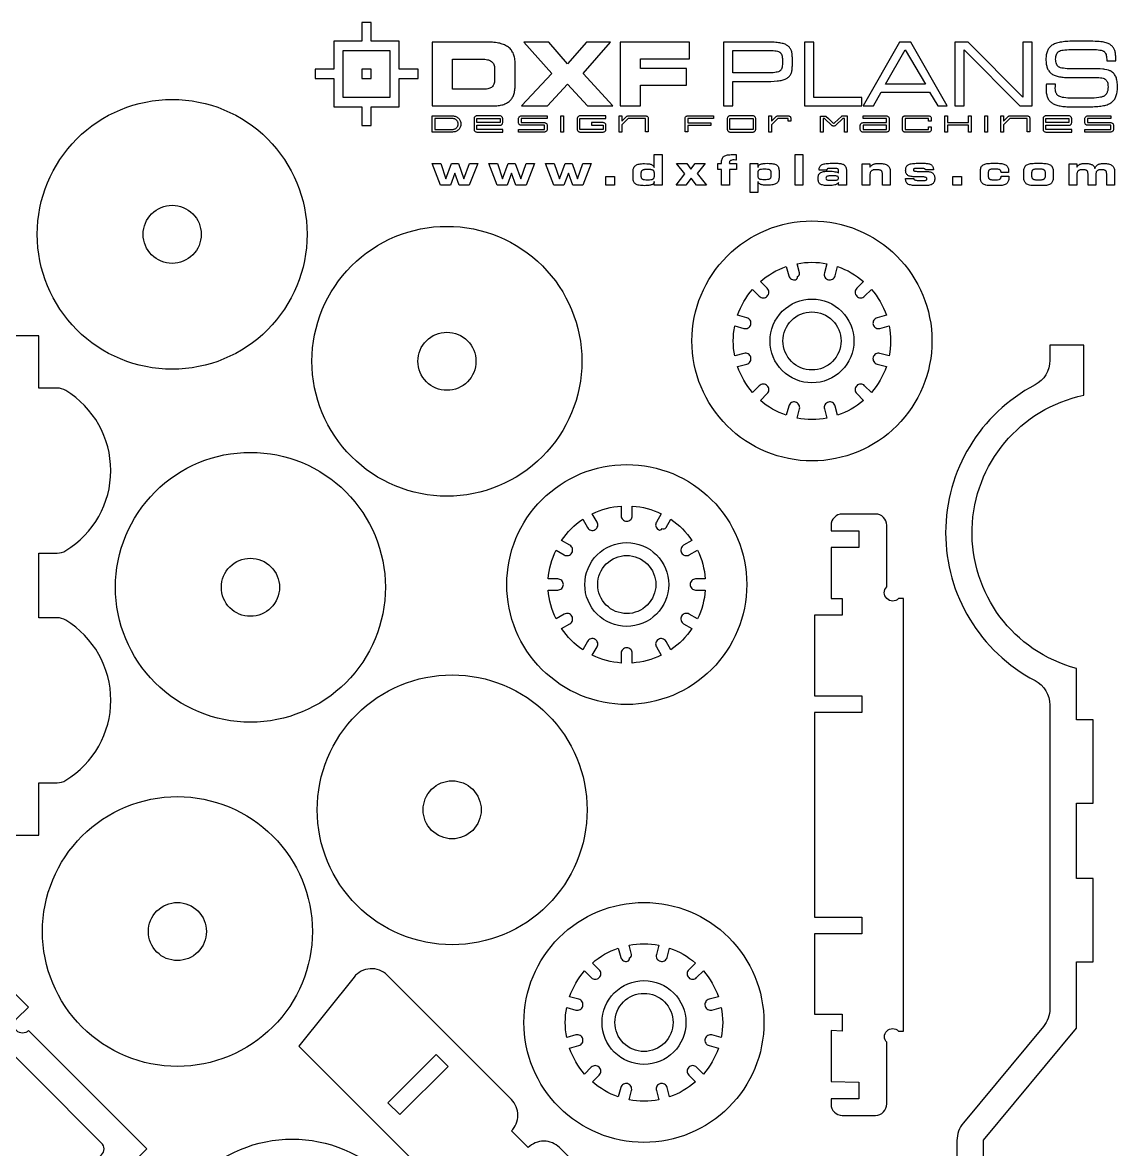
# Model space of a CAD drawing. Extents: x 14 to 686, y 11 to 690.
# Drawn here: x 369.3 to 684.1, y 366.2 to 690.3 of the extents above; entities that cross this region are included whole.
import ezdxf

# ---------------------------------------------------------------- set-up
doc = ezdxf.new("R2010")
doc.units = 0
for name, color, linetype in [('EXTERNAL_CUT', 62, 'CONTINUOUS'), ('HOLES', 5, 'CONTINUOUS'), ('IMPORT_-_LOGO_PADRAO', 62, 'CONTINUOUS'), ('POCKET_1MM', 3, 'CONTINUOUS')]:
    doc.layers.add(name, color=color, linetype=linetype)

msp = doc.modelspace()

# ---------------------------------------------------------------- linework, layer by layer
at = {"layer": 'EXTERNAL_CUT'}
for points in [[(412.32, 590.6, -0.414214), (373.52, 629.4, -0.414214), (412.32, 668.2, -0.414214), (451.12, 629.4, -0.414214)], [(620.68, 574.34, -0.414214), (571.88, 574.34, -0.414214), (571.88, 623.14, -0.414214), (620.68, 623.14, -0.414214)], [(491.32, 554.1, -0.414214), (452.52, 592.9, -0.414214), (491.32, 631.7, -0.414214), (530.12, 592.9, -0.414214)], [(328.02, 456.65), (373.98, 456.65), (373.98, 471.7), (379.22, 471.7, 0.137155), (381.71, 472.39, 0.563027), (381.71, 518.42, 0.137155), (379.22, 519.11), (373.98, 519.11), (373.98, 537.74), (379.22, 537.74, 0.137155), (381.71, 538.44, 0.563027), (381.71, 584.46, 0.137155), (379.22, 585.16), (373.98, 585.16), (373.98, 600.2), (328.02, 600.2), (328.02, 562.63), (337.78, 562.63), (337.78, 557.83), (328.02, 557.83), (328.02, 499.03), (337.78, 499.03), (337.78, 494.23), (328.02, 494.23)], [(637.97, 340.17), (645.57, 340.17), (645.57, 368.92), (672.29, 401.07), (672.29, 420.19), (677.09, 420.19), (677.09, 444.19), (672.29, 444.19), (672.29, 465.79), (677.09, 465.79), (677.09, 489.79), (672.29, 489.79), (672.29, 504.56, -0.790358), (674.46, 583.14), (674.46, 597.54), (664.69, 597.54), (664.69, 593.18, -0.278811), (660.41, 586.09, 0.604622), (660.41, 501.09, -0.278811), (664.69, 494.01), (664.69, 406.71, -0.175112), (662.84, 401.6), (639.81, 373.89, 0.175112), (637.97, 368.78)], [(434.82, 489.1, -0.414214), (396.02, 527.9, -0.414214), (434.82, 566.7, -0.414214), (473.62, 527.9, -0.414214)], [(543.02, 494.19, -0.414214), (508.52, 528.69, -0.414214), (543.02, 563.2, -0.414214), (577.53, 528.69, -0.414214)], [(614.58, 548.94), (604.98, 548.94, 0.414214), (601.78, 545.74), (601.78, 544.14), (609.78, 544.14), (609.78, 539.34), (601.78, 539.34), (601.78, 524.64), (604.98, 524.64), (604.98, 519.84), (596.98, 519.84), (596.98, 496.67), (610.58, 496.67), (610.58, 491.87), (596.98, 491.87), (596.98, 433.07), (610.58, 433.07), (610.58, 428.27), (596.98, 428.27), (596.98, 405.09), (604.98, 405.09), (604.98, 400.29), (601.78, 400.44), (601.78, 385.74), (609.78, 385.59), (609.78, 380.79), (601.78, 380.79), (601.78, 379.19, 0.414214), (604.98, 375.99), (614.58, 375.99, 0.414214), (617.78, 379.34), (617.78, 397.05, -0.414214), (617.78, 400.29, -0.414214), (621.17, 400.29), (622.58, 400.29), (622.58, 524.64), (621.17, 524.64, -1), (617.78, 528.04), (617.78, 545.74, 0.414214)], [(492.82, 425.1, -0.414214), (454.02, 463.9, -0.414214), (492.82, 502.7, -0.414214), (531.62, 463.9, -0.414214)], [(413.82, 390.1, -0.414214), (375.02, 428.9, -0.414214), (413.82, 467.7, -0.414214), (452.62, 428.9, -0.414214)], [(572.37, 378.35, -0.414214), (523.57, 378.35, -0.414214), (523.57, 427.15, -0.414214), (572.37, 427.15, -0.414214)], [(514.65, 366.76), (509.86, 371.54, 0.414214), (509.86, 380.59), (474.13, 416.33, 0.446654), (464.61, 415.8), (448.7, 395.96), (539.06, 305.59), (558.91, 321.51, 0.446654), (559.43, 331.03), (523.7, 366.76, 0.414214)], [(446.82, 291.6, -0.414214), (408.02, 330.4, -0.414214), (446.82, 369.2, -0.414214), (485.62, 330.4, -0.414214)]]:
    msp.add_lwpolyline(points, format="xyb", close=True, dxfattribs=at)
msp.add_lwpolyline([(388.63, 349.98), (405.02, 366.37), (370.99, 400.4, -1), (367.59, 403.8), (370.99, 407.19), (344.33, 433.84)], format="xyb", dxfattribs=at)
at = {"layer": 'HOLES'}
for points in [[(412.32, 621.05, -0.414214), (403.97, 629.4, -0.414214), (412.32, 637.75, -0.414214), (420.67, 629.4, -0.414214)], [(602.18, 592.84, -0.414214), (590.37, 592.84, -0.414214), (590.37, 604.65, -0.414214), (602.18, 604.65, -0.414214)], [(491.32, 584.55, -0.414214), (482.97, 592.9, -0.414214), (491.32, 601.25, -0.414214), (499.67, 592.9, -0.414214)], [(434.82, 519.55, -0.414214), (426.47, 527.9, -0.414214), (434.82, 536.25, -0.414214), (443.17, 527.9, -0.414214)], [(543.02, 520.34, -0.414214), (534.67, 528.69, -0.414214), (543.02, 537.05, -0.414214), (551.38, 528.69, -0.414214)], [(492.82, 455.55, -0.414214), (484.47, 463.9, -0.414214), (492.82, 472.25, -0.414214), (501.17, 463.9, -0.414214)], [(413.82, 420.55, -0.414214), (405.47, 428.9, -0.414214), (413.82, 437.25, -0.414214), (422.17, 428.9, -0.414214)], [(553.88, 396.84, -0.414214), (542.06, 396.84, -0.414214), (542.06, 408.66, -0.414214), (553.88, 408.66, -0.414214)], [(392.01, 368.07), (353.13, 406.94, 0.414214), (349.74, 406.94), (330.42, 387.62, 0.414214), (330.42, 384.23), (369.3, 345.35, 0.414214), (372.69, 345.35), (392.01, 364.67, 0.414214)]]:
    msp.add_lwpolyline(points, format="xyb", close=True, dxfattribs=at)
msp.add_lwpolyline([(491.65, 390.12), (488.25, 393.52), (474.37, 379.64), (477.77, 376.24)], close=True, dxfattribs=at)
at = {"layer": 'IMPORT_-_LOGO_PADRAO'}
for points in [[(458.8, 684.93), (458.8, 676.86), (453.42, 676.86), (453.42, 674.17), (458.8, 674.17), (458.8, 666.1), (466.87, 666.1), (466.87, 660.72), (469.56, 660.72), (469.56, 666.1), (477.63, 666.1), (477.63, 674.17), (483.02, 674.17), (483.02, 676.86), (477.63, 676.86), (477.63, 684.93), (469.56, 684.93), (469.56, 690.31), (466.87, 690.31), (466.87, 684.93)], [(502.91, 684.7), (487.05, 684.7), (487.05, 666.32), (504.5, 666.32), (504.91, 666.33), (505.31, 666.35), (505.69, 666.37), (506.05, 666.41), (506.41, 666.46), (506.75, 666.53), (507.07, 666.6), (507.38, 666.68), (507.68, 666.78), (507.97, 666.89), (508.24, 667), (508.49, 667.13), (508.73, 667.27), (508.96, 667.43), (509.18, 667.59), (509.38, 667.76), (509.57, 667.95), (509.74, 668.15), (509.91, 668.36), (510.06, 668.59), (510.2, 668.83), (510.33, 669.08), (510.44, 669.34), (510.55, 669.62), (510.64, 669.91), (510.72, 670.21), (510.78, 670.53), (510.84, 670.86), (510.88, 671.2), (510.91, 671.55), (510.93, 671.92), (510.93, 672.3), (510.93, 678.46), (510.93, 678.86), (510.9, 679.24), (510.87, 679.61), (510.81, 679.97), (510.75, 680.31), (510.66, 680.64), (510.57, 680.96), (510.45, 681.26), (510.32, 681.55), (510.18, 681.83), (510.02, 682.09), (509.85, 682.34), (509.66, 682.57), (509.46, 682.8), (509.24, 683), (509, 683.2), (508.75, 683.38), (508.49, 683.55), (508.2, 683.71), (507.9, 683.86), (507.58, 683.99), (507.24, 684.11), (506.89, 684.23), (506.52, 684.33), (506.13, 684.41), (505.72, 684.49), (505.3, 684.55), (504.85, 684.61), (504.39, 684.65), (503.92, 684.68), (503.42, 684.69)], [(512.76, 666.32), (520.19, 666.32), (525.99, 672.6), (531.7, 666.32), (539.06, 666.32), (530.52, 675.65), (538.37, 684.7), (531.45, 684.7), (525.99, 678.45), (520.57, 684.7), (513.42, 684.7), (521.52, 675.65)], [(561.02, 679.86), (561.02, 684.7), (541.08, 684.7), (541.08, 666.32), (546.99, 666.32), (546.99, 672.32), (560.21, 672.32), (560.21, 677.12), (546.99, 677.12), (546.99, 679.86)], [(573.52, 666.32), (573.52, 673.38), (583.42, 673.38), (584.46, 673.39), (585.4, 673.44), (586.26, 673.51), (586.66, 673.56), (587.03, 673.62), (587.38, 673.68), (587.71, 673.75), (588.01, 673.83), (588.29, 673.92), (588.55, 674.01), (588.79, 674.11), (589, 674.22), (589.19, 674.33), (589.37, 674.46), (589.53, 674.6), (589.68, 674.75), (589.83, 674.91), (589.96, 675.09), (590.07, 675.28), (590.18, 675.48), (590.28, 675.69), (590.36, 675.92), (590.44, 676.16), (590.5, 676.41), (590.55, 676.67), (590.59, 676.95), (590.62, 677.24), (590.63, 677.54), (590.64, 677.85), (590.64, 680.21), (590.63, 680.52), (590.62, 680.82), (590.59, 681.11), (590.55, 681.38), (590.5, 681.64), (590.44, 681.89), (590.36, 682.13), (590.28, 682.36), (590.18, 682.57), (590.07, 682.77), (589.95, 682.96), (589.82, 683.14), (589.68, 683.3), (589.53, 683.46), (589.36, 683.6), (589.19, 683.72), (589, 683.84), (588.78, 683.95), (588.54, 684.06), (588.29, 684.15), (588, 684.24), (587.7, 684.32), (587.37, 684.39), (587.02, 684.46), (586.65, 684.51), (586.26, 684.56), (585.84, 684.6), (585.4, 684.64), (584.45, 684.68), (583.42, 684.7), (570.8, 684.7), (570.8, 666.32)], [(594.09, 666.32), (610.64, 666.32), (610.64, 668.78), (596.81, 668.78), (596.81, 684.7), (594.09, 684.7)], [(611.03, 666.32), (613.94, 666.32), (616.22, 670.27), (630.09, 670.27), (632.43, 666.32), (635.16, 666.32), (624.71, 684.7), (621.46, 684.7)], [(640.07, 666.32), (640.07, 682.42), (656.03, 666.32), (659.61, 666.32), (659.61, 684.7), (656.92, 684.7), (656.92, 668.87), (641.18, 684.7), (637.35, 684.7), (637.35, 666.32)], [(663.68, 672.63), (663.65, 672.38), (663.63, 672.2), (663.61, 671.05), (663.61, 670.73), (663.63, 670.41), (663.66, 670.11), (663.71, 669.82), (663.76, 669.54), (663.83, 669.27), (663.91, 669.01), (664.01, 668.77), (664.11, 668.54), (664.23, 668.31), (664.36, 668.11), (664.51, 667.91), (664.66, 667.72), (664.83, 667.55), (665.01, 667.39), (665.21, 667.24), (665.42, 667.1), (665.64, 666.97), (665.88, 666.85), (666.14, 666.74), (666.41, 666.64), (666.7, 666.54), (667.01, 666.46), (667.33, 666.38), (667.67, 666.32), (668.02, 666.26), (668.39, 666.21), (668.77, 666.17), (669.18, 666.14), (669.6, 666.11), (670.48, 666.1), (676.51, 666.1), (677.03, 666.1), (677.53, 666.12), (678.01, 666.14), (678.47, 666.17), (678.91, 666.22), (679.33, 666.27), (679.73, 666.33), (680.11, 666.41), (680.47, 666.49), (680.81, 666.58), (681.13, 666.68), (681.43, 666.8), (681.71, 666.92), (681.97, 667.05), (682.21, 667.19), (682.43, 667.34), (682.64, 667.5), (682.83, 667.68), (683.01, 667.87), (683.17, 668.08), (683.32, 668.3), (683.46, 668.53), (683.58, 668.78), (683.69, 669.05), (683.79, 669.33), (683.88, 669.62), (683.95, 669.93), (684.01, 670.25), (684.06, 670.59), (684.09, 670.94), (684.11, 671.31), (684.11, 671.69), (684.11, 672.15), (684.09, 672.59), (684.06, 672.99), (684.01, 673.37), (683.96, 673.72), (683.88, 674.05), (683.8, 674.35), (683.7, 674.62), (683.59, 674.87), (683.46, 675.11), (683.3, 675.34), (683.13, 675.56), (682.93, 675.76), (682.72, 675.95), (682.49, 676.13), (682.23, 676.3), (682.07, 676.38), (681.9, 676.46), (681.71, 676.53), (681.5, 676.6), (681.04, 676.72), (680.53, 676.82), (680.24, 676.86), (679.92, 676.9), (679.18, 676.95), (678.32, 676.98), (677.33, 676.99), (670.93, 676.99), (670.24, 677), (669.62, 677.03), (669.05, 677.08), (668.56, 677.14), (668.12, 677.22), (667.75, 677.33), (667.59, 677.38), (667.44, 677.45), (667.31, 677.51), (667.2, 677.58), (667.1, 677.66), (667, 677.75), (666.91, 677.84), (666.82, 677.95), (666.75, 678.06), (666.68, 678.17), (666.56, 678.44), (666.46, 678.73), (666.4, 679.06), (666.36, 679.41), (666.34, 679.8), (666.36, 680.18), (666.4, 680.53), (666.47, 680.84), (666.56, 681.13), (666.69, 681.38), (666.76, 681.5), (666.84, 681.61), (666.92, 681.71), (667.01, 681.8), (667.11, 681.88), (667.22, 681.96), (667.34, 682.03), (667.47, 682.1), (667.77, 682.22), (668.13, 682.32), (668.55, 682.4), (669.03, 682.46), (669.56, 682.5), (670.15, 682.53), (670.79, 682.54), (676.86, 682.54), (677.49, 682.53), (678.06, 682.51), (678.58, 682.46), (679.03, 682.4), (679.43, 682.32), (679.76, 682.23), (679.91, 682.17), (680.04, 682.11), (680.16, 682.05), (680.26, 681.98), (680.35, 681.91), (680.44, 681.83), (680.52, 681.74), (680.59, 681.64), (680.72, 681.41), (680.83, 681.15), (680.91, 680.86), (680.97, 680.54), (681.01, 680.18), (681.02, 679.78), (681.02, 679.25), (683.64, 679.25), (683.64, 680.02), (683.63, 680.35), (683.62, 680.66), (683.59, 680.96), (683.56, 681.24), (683.52, 681.52), (683.47, 681.77), (683.41, 682.02), (683.33, 682.25), (683.25, 682.47), (683.15, 682.69), (683.05, 682.89), (682.93, 683.08), (682.8, 683.26), (682.66, 683.44), (682.51, 683.6), (682.35, 683.75), (682.14, 683.91), (681.92, 684.05), (681.67, 684.18), (681.41, 684.3), (681.13, 684.41), (680.83, 684.51), (680.52, 684.59), (680.18, 684.67), (679.8, 684.73), (679.37, 684.78), (678.87, 684.83), (678.32, 684.86), (677.7, 684.89), (677.02, 684.91), (675.49, 684.93), (671.45, 684.93), (670.38, 684.91), (669.88, 684.89), (669.4, 684.85), (668.94, 684.81), (668.5, 684.76), (668.08, 684.7), (667.68, 684.64), (667.31, 684.56), (666.95, 684.47), (666.62, 684.37), (666.31, 684.27), (666.02, 684.16), (665.75, 684.03), (665.5, 683.9), (665.28, 683.76), (665.07, 683.6), (664.87, 683.44), (664.69, 683.26), (664.52, 683.07), (664.36, 682.86), (664.22, 682.64), (664.09, 682.41), (663.98, 682.16), (663.88, 681.9), (663.79, 681.62), (663.72, 681.34), (663.66, 681.04), (663.61, 680.72), (663.57, 680.4), (663.55, 680.06), (663.55, 679.7), (663.55, 679.35), (663.57, 679.02), (663.6, 678.69), (663.64, 678.38), (663.69, 678.09), (663.76, 677.8), (663.84, 677.53), (663.93, 677.28), (664.03, 677.03), (664.14, 676.8), (664.26, 676.58), (664.4, 676.38), (664.55, 676.18), (664.71, 676.01), (664.88, 675.84), (665.07, 675.69), (665.26, 675.54), (665.48, 675.41), (665.71, 675.29), (665.96, 675.17), (666.22, 675.07), (666.5, 674.97), (666.8, 674.88), (667.11, 674.8), (667.44, 674.73), (667.79, 674.67), (668.16, 674.62), (668.54, 674.58), (668.93, 674.55), (669.35, 674.53), (670.23, 674.51), (677.75, 674.51), (678.29, 674.5), (678.79, 674.47), (679.23, 674.43), (679.63, 674.37), (679.97, 674.29), (680.27, 674.19), (680.51, 674.07), (680.62, 674.01), (680.71, 673.94), (680.87, 673.78), (681.01, 673.59), (681.13, 673.37), (681.23, 673.12), (681.3, 672.84), (681.35, 672.53), (681.39, 672.18), (681.4, 671.81), (681.38, 671.34), (681.33, 670.92), (681.3, 670.73), (681.25, 670.54), (681.2, 670.37), (681.14, 670.2), (681.07, 670.04), (681, 669.9), (680.92, 669.76), (680.82, 669.63), (680.72, 669.52), (680.62, 669.41), (680.5, 669.31), (680.38, 669.22), (680.25, 669.14), (680.09, 669.07), (679.91, 669), (679.72, 668.93), (679.5, 668.87), (679.27, 668.82), (678.74, 668.72), (678.13, 668.65), (677.44, 668.6), (676.68, 668.57), (675.83, 668.56), (671.19, 668.56), (670.48, 668.57), (669.84, 668.6), (669.26, 668.64), (668.74, 668.71), (668.27, 668.79), (667.87, 668.9), (667.53, 669.02), (667.38, 669.09), (667.25, 669.16), (667.13, 669.24), (667.01, 669.33), (666.91, 669.42), (666.81, 669.53), (666.72, 669.64), (666.64, 669.75), (666.56, 669.88), (666.5, 670.01), (666.44, 670.15), (666.39, 670.3), (666.31, 670.62), (666.26, 670.96), (666.24, 671.34), (666.26, 672.03), (666.29, 672.63)], [(461.49, 682.24), (466.87, 682.24), (469.56, 682.24), (474.94, 682.24), (474.94, 676.86), (474.94, 674.17), (474.94, 668.79), (469.56, 668.79), (466.87, 668.79), (461.49, 668.79), (461.49, 674.17), (461.49, 676.86)], [(573.52, 675.86), (573.52, 682.26), (584.06, 682.26), (584.61, 682.26), (585.11, 682.23), (585.56, 682.19), (585.97, 682.14), (586.32, 682.06), (586.62, 681.98), (586.87, 681.87), (586.98, 681.81), (587.07, 681.75), (587.15, 681.68), (587.23, 681.6), (587.31, 681.51), (587.37, 681.41), (587.49, 681.19), (587.59, 680.93), (587.67, 680.63), (587.72, 680.29), (587.76, 679.92), (587.77, 679.51), (587.77, 678.65), (587.76, 678.23), (587.72, 677.85), (587.67, 677.51), (587.59, 677.21), (587.49, 676.94), (587.37, 676.72), (587.31, 676.62), (587.23, 676.53), (587.15, 676.45), (587.07, 676.38), (586.97, 676.32), (586.87, 676.26), (586.62, 676.15), (586.31, 676.06), (585.96, 675.99), (585.56, 675.93), (585.11, 675.89), (584.61, 675.87), (584.06, 675.86)], [(617.4, 672.63), (623.11, 682.45), (628.91, 672.63)], [(501.25, 679.8), (501.73, 679.79), (502.17, 679.76), (502.58, 679.71), (502.96, 679.63), (503.3, 679.54), (503.61, 679.42), (503.89, 679.28), (504.13, 679.12), (504.34, 678.94), (504.52, 678.74), (504.67, 678.51), (504.8, 678.26), (504.89, 677.98), (504.97, 677.68), (505.01, 677.35), (505.02, 677.01), (505.02, 673.85), (505.01, 673.51), (504.98, 673.19), (504.92, 672.89), (504.84, 672.62), (504.74, 672.38), (504.61, 672.16), (504.46, 671.96), (504.29, 671.79), (504.09, 671.63), (503.87, 671.5), (503.62, 671.39), (503.34, 671.3), (503.03, 671.23), (502.69, 671.18), (502.32, 671.15), (501.93, 671.14), (492.96, 671.14), (492.96, 679.8)], [(466.87, 676.86), (466.87, 674.17), (469.56, 674.17), (469.56, 676.86)], [(487.05, 663.46), (487.81, 663.46), (492.95, 663.46), (492.95, 663.46), (493.19, 663.44), (493.43, 663.41), (493.66, 663.35), (493.88, 663.27), (494.09, 663.18), (494.29, 663.06), (494.47, 662.93), (494.64, 662.78), (494.8, 662.61), (494.94, 662.43), (495.06, 662.24), (495.16, 662.04), (495.24, 661.83), (495.3, 661.6), (495.34, 661.37), (495.35, 661.14), (495.34, 660.9), (495.3, 660.67), (495.24, 660.45), (495.16, 660.23), (495.06, 660.03), (494.94, 659.84), (494.8, 659.66), (494.64, 659.5), (494.47, 659.35), (494.29, 659.21), (494.09, 659.1), (493.88, 659), (493.66, 658.92), (493.43, 658.87), (493.19, 658.83), (492.95, 658.82), (492.95, 658.81), (487.05, 658.81), (487.05, 659.58), (487.05, 662.7)], [(492.95, 662.7), (487.81, 662.7), (487.81, 659.58), (492.95, 659.58), (493.11, 659.59), (493.27, 659.61), (493.43, 659.65), (493.58, 659.7), (493.72, 659.77), (493.85, 659.84), (493.97, 659.93), (494.09, 660.03), (494.19, 660.15), (494.29, 660.27), (494.37, 660.39), (494.43, 660.53), (494.49, 660.67), (494.53, 660.82), (494.55, 660.98), (494.56, 661.14), (494.55, 661.3), (494.53, 661.45), (494.49, 661.6), (494.43, 661.74), (494.37, 661.88), (494.29, 662.01), (494.19, 662.13), (494.09, 662.24), (493.97, 662.34), (493.85, 662.43), (493.72, 662.51), (493.58, 662.57), (493.43, 662.63), (493.27, 662.66), (493.11, 662.69)], [(499.13, 659.58), (499.15, 659.42), (499.19, 659.28), (499.26, 659.15), (499.36, 659.04), (499.47, 658.95), (499.6, 658.87), (499.74, 658.83), (499.9, 658.81), (507.36, 658.81), (507.36, 659.58), (500.66, 659.58), (499.9, 659.58), (499.9, 660.34), (499.9, 660.76), (506.57, 660.76), (506.59, 660.76), (506.59, 660.75), (506.75, 660.77), (506.89, 660.81), (507.02, 660.88), (507.13, 660.98), (507.23, 661.09), (507.3, 661.22), (507.34, 661.36), (507.36, 661.52), (507.36, 662.68), (507.36, 662.7), (507.34, 662.85), (507.3, 662.99), (507.23, 663.12), (507.13, 663.23), (507.02, 663.33), (506.89, 663.4), (506.75, 663.44), (506.59, 663.46), (499.9, 663.46), (499.74, 663.44), (499.6, 663.4), (499.47, 663.33), (499.36, 663.23), (499.26, 663.12), (499.19, 662.99), (499.15, 662.85), (499.13, 662.7), (499.13, 662.68)], [(506.59, 662.7), (506.59, 662.68), (506.59, 662.28), (506.59, 661.93), (506.59, 661.52), (505.83, 661.52), (499.9, 661.52), (499.9, 661.93), (499.9, 662.68), (499.9, 662.7), (500.66, 662.7), (505.83, 662.7)], [(511.91, 662.7), (511.92, 662.85), (511.97, 662.99), (512.04, 663.12), (512.13, 663.23), (512.24, 663.33), (512.37, 663.4), (512.52, 663.44), (512.67, 663.46), (520.11, 663.46), (520.11, 662.7), (513.43, 662.7), (512.67, 662.7), (512.67, 662.28), (512.67, 661.93), (512.67, 661.53), (512.67, 661.52), (513.43, 661.52), (519.35, 661.52), (519.37, 661.52), (519.52, 661.5), (519.67, 661.46), (519.8, 661.39), (519.91, 661.29), (520, 661.18), (520.07, 661.05), (520.12, 660.91), (520.13, 660.76), (520.13, 660.74), (520.13, 659.58), (520.12, 659.42), (520.07, 659.28), (520, 659.15), (519.91, 659.04), (519.8, 658.94), (519.67, 658.87), (519.52, 658.83), (519.37, 658.81), (511.91, 658.81), (511.91, 659.58), (518.61, 659.58), (519.37, 659.58), (519.37, 659.99), (519.37, 660.34), (519.37, 660.74), (519.37, 660.76), (518.61, 660.76), (512.69, 660.76), (512.67, 660.76), (512.67, 660.75), (512.52, 660.77), (512.37, 660.81), (512.24, 660.88), (512.13, 660.98), (512.04, 661.09), (511.97, 661.22), (511.92, 661.36), (511.91, 661.52), (511.91, 661.53)], [(524.1, 663.46), (524.86, 663.46), (524.86, 658.81), (524.1, 658.81)], [(528.78, 659.58), (528.79, 659.42), (528.84, 659.28), (528.91, 659.15), (529, 659.04), (529.11, 658.94), (529.24, 658.87), (529.39, 658.83), (529.54, 658.81), (529.56, 658.81), (536.24, 658.81), (536.26, 658.81), (536.41, 658.83), (536.56, 658.87), (536.69, 658.94), (536.8, 659.04), (536.89, 659.15), (536.96, 659.28), (537.01, 659.42), (537.02, 659.58), (537.02, 660.76), (537.01, 660.91), (536.96, 661.05), (536.89, 661.18), (536.8, 661.29), (536.69, 661.39), (536.56, 661.46), (536.41, 661.5), (536.26, 661.52), (536.24, 661.52), (532.92, 661.52), (532.92, 660.76), (535.5, 660.76), (536.26, 660.76), (536.26, 660.34), (536.26, 659.99), (536.26, 659.58), (529.56, 659.58), (529.54, 659.58), (529.54, 660.34), (529.54, 661.93), (529.54, 662.7), (529.56, 662.7), (530.3, 662.7), (537.02, 662.7), (537.02, 663.46), (529.56, 663.46), (529.54, 663.46), (529.39, 663.44), (529.24, 663.4), (529.11, 663.33), (529, 663.23), (528.91, 663.12), (528.84, 662.99), (528.79, 662.85), (528.78, 662.7)], [(543.46, 662.72), (541.64, 660.9), (541.64, 658.81), (540.88, 658.81), (540.88, 663.46), (541.64, 663.46), (541.64, 661.98), (542.94, 663.28), (543.04, 663.36), (543.16, 663.43), (543.3, 663.47), (543.49, 663.48), (548.43, 663.48), (548.59, 663.47), (548.73, 663.42), (548.86, 663.35), (548.97, 663.26), (549.07, 663.15), (549.14, 663.02), (549.18, 662.87), (549.2, 662.72), (549.2, 658.84), (548.43, 658.84), (548.43, 661.96), (548.43, 662.72), (547.67, 662.72), (543.93, 662.72)], [(559.8, 662.72), (559.81, 662.87), (559.86, 663.02), (559.93, 663.15), (560.02, 663.26), (560.13, 663.35), (560.26, 663.42), (560.41, 663.47), (560.56, 663.48), (567.93, 663.48), (567.93, 662.72), (561.32, 662.72), (560.56, 662.72), (560.56, 661.96), (560.56, 661.51), (567.22, 661.51), (567.22, 660.74), (560.56, 660.74), (560.56, 658.84), (559.8, 658.84)], [(580.1, 662.72), (580.08, 662.87), (580.03, 663.01), (579.96, 663.13), (579.87, 663.24), (579.76, 663.33), (579.63, 663.4), (579.49, 663.44), (579.34, 663.46), (572.7, 663.46), (572.55, 663.44), (572.41, 663.4), (572.28, 663.33), (572.17, 663.24), (572.07, 663.13), (572, 663.01), (571.95, 662.87), (571.93, 662.72), (571.93, 662.72), (571.93, 659.58), (571.95, 659.42), (571.99, 659.28), (572.06, 659.15), (572.16, 659.04), (572.27, 658.95), (572.4, 658.87), (572.54, 658.83), (572.7, 658.81), (579.34, 658.81), (579.49, 658.83), (579.63, 658.87), (579.76, 658.95), (579.88, 659.04), (579.97, 659.15), (580.04, 659.28), (580.08, 659.42), (580.1, 659.58), (580.1, 662.7)], [(572.7, 659.58), (572.7, 660.34), (572.7, 661.93), (572.7, 662.7), (573.46, 662.7), (578.57, 662.7), (579.34, 662.7), (579.34, 661.93), (579.34, 660.34), (579.34, 659.58), (578.57, 659.58), (573.46, 659.58)], [(586.87, 662.72), (586.49, 662.72), (584.67, 660.9), (584.67, 660.38), (584.67, 660.07), (584.67, 658.81), (583.91, 658.81), (583.91, 663.46), (584.18, 663.46), (584.43, 663.46), (584.67, 663.46), (584.67, 661.98), (585.97, 663.28), (586.07, 663.36), (586.19, 663.43), (586.33, 663.47), (586.52, 663.48), (586.87, 663.48), (587.32, 663.48), (589.43, 663.48), (589.59, 663.47), (589.73, 663.42), (589.86, 663.35), (589.97, 663.26), (590.07, 663.15), (590.14, 663.02), (590.18, 662.87), (590.2, 662.72), (590.2, 661.98), (589.43, 661.98), (589.43, 662.25), (589.43, 662.72), (588.67, 662.72), (587.32, 662.72), (586.96, 662.72)], [(600.25, 663.43), (601, 662.72), (601.01, 662.72), (601.01, 662.71), (602.32, 661.46), (602.44, 661.36), (602.49, 661.33), (602.53, 661.32), (602.58, 661.33), (602.63, 661.36), (602.75, 661.46), (604.83, 663.43), (604.83, 663.46), (605.59, 663.46), (606.35, 663.46), (606.35, 658.81), (605.59, 658.81), (605.59, 662.7), (605.59, 662.72), (605.18, 662.72), (603.08, 660.73), (602.96, 660.63), (602.82, 660.56), (602.68, 660.52), (602.54, 660.5), (602.39, 660.52), (602.25, 660.56), (602.12, 660.63), (602, 660.73), (599.92, 662.7), (599.48, 662.7), (599.48, 658.81), (599.48, 658.79), (598.72, 658.79), (598.72, 663.43), (599.48, 663.43)], [(610.95, 663.46), (617.7, 663.46), (617.85, 663.44), (617.99, 663.4), (618.12, 663.33), (618.24, 663.23), (618.33, 663.12), (618.4, 662.99), (618.44, 662.85), (618.46, 662.7), (618.46, 662.68), (618.46, 659.57), (618.46, 659.55), (618.44, 659.4), (618.4, 659.26), (618.33, 659.13), (618.24, 659.01), (618.12, 658.92), (617.99, 658.85), (617.85, 658.81), (617.7, 658.79), (610.95, 658.79), (610.79, 658.81), (610.65, 658.85), (610.52, 658.92), (610.41, 659.01), (610.31, 659.13), (610.24, 659.26), (610.2, 659.4), (610.18, 659.55), (610.18, 660.76), (610.2, 660.91), (610.24, 661.05), (610.31, 661.18), (610.41, 661.29), (610.52, 661.39), (610.65, 661.46), (610.79, 661.5), (610.95, 661.52), (610.95, 661.52), (617.7, 661.52), (617.7, 661.93), (617.7, 662.7), (616.93, 662.7), (610.95, 662.7)], [(630.58, 659.59), (630.58, 659.55), (630.57, 659.4), (630.52, 659.26), (630.45, 659.13), (630.36, 659.01), (630.25, 658.92), (630.12, 658.85), (629.97, 658.81), (629.82, 658.79), (623.07, 658.79), (622.92, 658.81), (622.77, 658.85), (622.64, 658.92), (622.53, 659.01), (622.44, 659.13), (622.37, 659.26), (622.32, 659.4), (622.31, 659.55), (622.31, 659.58), (622.31, 662.72), (622.32, 662.87), (622.37, 663.02), (622.44, 663.15), (622.53, 663.26), (622.64, 663.35), (622.77, 663.42), (622.92, 663.47), (623.07, 663.48), (629.82, 663.48), (629.97, 663.47), (630.12, 663.42), (630.25, 663.35), (630.36, 663.26), (630.45, 663.15), (630.52, 663.02), (630.57, 662.87), (630.58, 662.72), (630.58, 662.69), (630.58, 661.96), (629.82, 661.96), (629.82, 661.96), (629.82, 662.7), (629.82, 662.7), (629.82, 662.72), (629.06, 662.72), (623.83, 662.72), (623.07, 662.72), (623.07, 661.96), (623.07, 660.32), (623.07, 659.58), (623.07, 659.55), (623.83, 659.55), (629.06, 659.55), (629.82, 659.55), (629.82, 659.58), (629.82, 659.58), (629.82, 660.32), (629.82, 660.32), (630.58, 660.32)], [(641.28, 660.76), (635.24, 660.76), (635.24, 658.81), (634.48, 658.81), (634.48, 663.46), (635.24, 663.46), (635.24, 661.52), (641.28, 661.52), (641.28, 663.46), (642.05, 663.46), (642.05, 658.81), (641.28, 658.81)], [(646, 663.46), (646.77, 663.46), (646.77, 658.81), (646, 658.81)], [(653.68, 662.72), (653.65, 662.72), (653.18, 662.72), (651.36, 660.9), (651.36, 660.3), (651.36, 660.07), (651.36, 658.81), (650.6, 658.81), (650.6, 663.46), (650.87, 663.46), (651.15, 663.46), (651.36, 663.46), (651.36, 661.98), (652.66, 663.28), (652.76, 663.36), (652.88, 663.43), (653.02, 663.47), (653.21, 663.48), (653.68, 663.48), (654.01, 663.48), (658.15, 663.48), (658.31, 663.47), (658.45, 663.42), (658.58, 663.35), (658.69, 663.26), (658.79, 663.15), (658.86, 663.02), (658.9, 662.87), (658.92, 662.72), (658.92, 658.84), (658.15, 658.84), (658.15, 661.96), (658.15, 662.72), (657.39, 662.72), (654.01, 662.72)], [(662.72, 659.58), (662.74, 659.42), (662.78, 659.28), (662.85, 659.15), (662.94, 659.04), (663.06, 658.95), (663.19, 658.87), (663.33, 658.83), (663.49, 658.81), (670.95, 658.81), (670.95, 659.58), (664.25, 659.58), (663.49, 659.58), (663.49, 660.34), (663.49, 660.76), (670.16, 660.76), (670.18, 660.76), (670.18, 660.75), (670.34, 660.77), (670.48, 660.81), (670.61, 660.88), (670.72, 660.98), (670.82, 661.09), (670.89, 661.22), (670.93, 661.36), (670.95, 661.52), (670.95, 662.68), (670.95, 662.7), (670.93, 662.85), (670.89, 662.99), (670.82, 663.12), (670.72, 663.23), (670.61, 663.33), (670.48, 663.4), (670.34, 663.44), (670.18, 663.46), (663.49, 663.46), (663.33, 663.44), (663.19, 663.4), (663.06, 663.33), (662.94, 663.23), (662.85, 663.12), (662.78, 662.99), (662.74, 662.85), (662.72, 662.7), (662.72, 662.68), (662.72, 662.68)], [(670.18, 662.7), (670.18, 662.68), (670.18, 662.28), (670.18, 661.93), (670.18, 661.52), (669.42, 661.52), (663.49, 661.52), (663.49, 661.93), (663.49, 662.68), (663.49, 662.7), (664.25, 662.7), (669.42, 662.7)], [(674.75, 662.7), (674.77, 662.85), (674.81, 662.99), (674.88, 663.12), (674.98, 663.23), (675.09, 663.33), (675.22, 663.4), (675.36, 663.44), (675.52, 663.46), (682.21, 663.46), (682.21, 662.7), (676.28, 662.7), (675.52, 662.7), (675.52, 662.28), (675.52, 661.93), (675.52, 661.53), (675.52, 661.52), (676.28, 661.52), (682.19, 661.52), (682.21, 661.52), (682.37, 661.5), (682.51, 661.46), (682.64, 661.39), (682.76, 661.29), (682.85, 661.18), (682.92, 661.05), (682.96, 660.91), (682.98, 660.76), (682.98, 660.74), (682.98, 659.58), (682.96, 659.42), (682.92, 659.28), (682.85, 659.15), (682.75, 659.04), (682.64, 658.94), (682.51, 658.87), (682.37, 658.83), (682.21, 658.81), (674.75, 658.81), (674.75, 659.58), (681.45, 659.58), (682.21, 659.58), (682.21, 659.99), (682.21, 660.34), (682.21, 660.74), (682.21, 660.76), (681.45, 660.76), (675.53, 660.76), (675.52, 660.76), (675.52, 660.75), (675.36, 660.77), (675.22, 660.81), (675.09, 660.88), (674.97, 660.98), (674.88, 661.09), (674.81, 661.22), (674.77, 661.36), (674.75, 661.52), (674.75, 661.53), (674.75, 661.53)], [(610.95, 660.76), (610.95, 660.76), (610.95, 660.32), (610.95, 659.99), (610.95, 659.55), (611.71, 659.55), (616.93, 659.55), (617.7, 659.55), (617.7, 660.32), (617.7, 660.76), (611.71, 660.76)], [(550.93, 648.58), (550.93, 652.32), (553.17, 652.32), (553.17, 643.5), (550.93, 643.5), (550.93, 644.62), (550.9, 644.46), (550.86, 644.31), (550.79, 644.18), (550.72, 644.05), (550.62, 643.94), (550.51, 643.84), (550.38, 643.75), (550.23, 643.68), (550.06, 643.61), (549.87, 643.55), (549.64, 643.5), (549.4, 643.46), (549.12, 643.43), (548.82, 643.41), (548.5, 643.4), (548.15, 643.39), (547.71, 643.4), (547.31, 643.42), (546.94, 643.46), (546.6, 643.51), (546.3, 643.58), (546.03, 643.66), (545.8, 643.76), (545.6, 643.87), (545.43, 644), (545.28, 644.15), (545.15, 644.32), (545.05, 644.51), (544.97, 644.72), (544.91, 644.95), (544.87, 645.21), (544.86, 645.48), (544.86, 647.54), (544.87, 647.83), (544.91, 648.1), (544.97, 648.34), (545.05, 648.57), (545.15, 648.77), (545.28, 648.95), (545.43, 649.1), (545.6, 649.24), (545.8, 649.36), (546.03, 649.46), (546.3, 649.54), (546.59, 649.61), (546.92, 649.67), (547.29, 649.71), (547.68, 649.73), (548.11, 649.74), (548.76, 649.72), (549.05, 649.7), (549.31, 649.67), (549.55, 649.63), (549.77, 649.59), (549.96, 649.54), (550.12, 649.48), (550.27, 649.4), (550.41, 649.32), (550.53, 649.23), (550.63, 649.12), (550.73, 649.01), (550.81, 648.88), (550.87, 648.74)], [(572.53, 643.5), (570.27, 643.5), (570.27, 648.04), (569.18, 648.04), (569.18, 649.74), (570.27, 649.74), (570.27, 649.94), (570.28, 650.26), (570.31, 650.55), (570.36, 650.82), (570.42, 651.06), (570.51, 651.28), (570.62, 651.47), (570.74, 651.64), (570.89, 651.79), (571.06, 651.91), (571.25, 652.02), (571.48, 652.11), (571.73, 652.19), (572.01, 652.25), (572.33, 652.29), (572.67, 652.31), (573.04, 652.32), (574.47, 652.32), (574.47, 650.77), (574.4, 650.77), (573.87, 650.79), (573.53, 650.78), (573.24, 650.74), (573.01, 650.68), (572.91, 650.64), (572.83, 650.6), (572.75, 650.54), (572.69, 650.48), (572.64, 650.41), (572.59, 650.33), (572.56, 650.25), (572.53, 650.15), (572.52, 650.05), (572.51, 649.94), (572.52, 649.82), (572.53, 649.74), (574.59, 649.74), (574.59, 648.04), (572.53, 648.04)], [(593.66, 643.5), (591.42, 643.5), (591.42, 652.32), (593.66, 652.32)], [(489.42, 643.5), (487.05, 649.74), (489.53, 649.74), (490.99, 645.32), (492.62, 649.74), (494.63, 649.74), (496.2, 645.32), (497.77, 649.74), (500.16, 649.74), (497.74, 643.5), (494.82, 643.5), (493.6, 646.96), (492.3, 643.5)], [(505.75, 643.5), (503.38, 649.74), (505.85, 649.74), (507.32, 645.32), (508.94, 649.74), (510.96, 649.74), (512.53, 645.32), (514.1, 649.74), (516.49, 649.74), (514.07, 643.5), (511.15, 643.5), (509.93, 646.96), (508.63, 643.5)], [(522.07, 643.5), (519.7, 649.74), (522.18, 649.74), (523.65, 645.32), (525.27, 649.74), (527.28, 649.74), (528.85, 645.32), (530.43, 649.74), (532.81, 649.74), (530.39, 643.5), (527.48, 643.5), (526.25, 646.96), (524.95, 643.5)], [(560.05, 643.5), (557.21, 643.5), (559.73, 646.78), (557.29, 649.74), (560.26, 649.74), (561.46, 648.11), (562.65, 649.74), (565.54, 649.74), (563.23, 646.85), (565.95, 643.5), (563.03, 643.5), (561.5, 645.56)], [(580.74, 644.63), (580.74, 641.39), (578.49, 641.39), (578.49, 649.74), (580.74, 649.74), (580.74, 648.6), (580.76, 648.76), (580.8, 648.9), (580.87, 649.04), (580.94, 649.16), (581.04, 649.28), (581.15, 649.38), (581.28, 649.46), (581.43, 649.54), (581.6, 649.61), (581.8, 649.66), (582.02, 649.71), (582.26, 649.75), (582.54, 649.78), (582.84, 649.8), (583.51, 649.82), (583.95, 649.81), (584.35, 649.79), (584.72, 649.76), (585.06, 649.7), (585.36, 649.64), (585.63, 649.56), (585.86, 649.46), (586.06, 649.35), (586.23, 649.22), (586.38, 649.07), (586.51, 648.9), (586.61, 648.71), (586.7, 648.5), (586.75, 648.27), (586.79, 648.01), (586.8, 647.74), (586.8, 645.68), (586.79, 645.4), (586.75, 645.15), (586.69, 644.91), (586.61, 644.7), (586.5, 644.5), (586.37, 644.32), (586.21, 644.16), (586.03, 644.03), (585.82, 643.91), (585.59, 643.8), (585.32, 643.71), (585.02, 643.64), (584.7, 643.59), (584.35, 643.55), (583.96, 643.52), (583.55, 643.51), (582.88, 643.53), (582.59, 643.55), (582.32, 643.58), (582.08, 643.61), (581.87, 643.65), (581.68, 643.71), (581.51, 643.76), (581.37, 643.83), (581.24, 643.91), (581.12, 644), (581.02, 644.1), (580.93, 644.22), (580.85, 644.34), (580.79, 644.48)], [(606.18, 643.5), (603.93, 643.5), (603.93, 644.26), (603.84, 644.15), (603.74, 644.05), (603.63, 643.96), (603.5, 643.88), (603.36, 643.8), (603.21, 643.74), (603.05, 643.67), (602.88, 643.62), (602.5, 643.53), (602.06, 643.47), (601.57, 643.43), (601.02, 643.42), (600.61, 643.43), (600.23, 643.45), (599.89, 643.48), (599.58, 643.53), (599.3, 643.6), (599.06, 643.67), (598.85, 643.76), (598.67, 643.87), (598.52, 644), (598.39, 644.14), (598.28, 644.31), (598.19, 644.51), (598.12, 644.72), (598.07, 644.96), (598.04, 645.22), (598.03, 645.5), (598.04, 645.78), (598.07, 646.04), (598.12, 646.27), (598.19, 646.49), (598.29, 646.68), (598.4, 646.84), (598.53, 646.99), (598.69, 647.11), (598.87, 647.21), (599.09, 647.3), (599.35, 647.38), (599.64, 647.44), (599.97, 647.49), (600.34, 647.53), (600.74, 647.55), (601.18, 647.55), (601.68, 647.55), (602.13, 647.52), (602.53, 647.48), (602.88, 647.42), (603.2, 647.35), (603.48, 647.26), (603.72, 647.15), (603.93, 647.02), (603.93, 647.69), (603.92, 647.84), (603.88, 647.98), (603.81, 648.1), (603.71, 648.19), (603.58, 648.27), (603.44, 648.32), (603.26, 648.36), (603.06, 648.37), (601.23, 648.37), (601.07, 648.36), (600.93, 648.34), (600.82, 648.3), (600.73, 648.25), (600.66, 648.19), (600.61, 648.11), (600.59, 648.01), (600.58, 647.89), (598.32, 647.89), (598.32, 647.97), (598.33, 648.21), (598.37, 648.43), (598.42, 648.63), (598.5, 648.82), (598.61, 648.98), (598.73, 649.14), (598.88, 649.27), (599.05, 649.39), (599.25, 649.49), (599.48, 649.58), (599.74, 649.65), (600.02, 649.71), (600.34, 649.76), (600.69, 649.79), (601.07, 649.81), (601.48, 649.82), (603.68, 649.82), (603.99, 649.81), (604.28, 649.79), (604.54, 649.75), (604.79, 649.7), (605.01, 649.62), (605.22, 649.54), (605.4, 649.44), (605.57, 649.32), (605.71, 649.18), (605.83, 649.03), (605.94, 648.86), (606.03, 648.67), (606.09, 648.47), (606.14, 648.25), (606.17, 648.02), (606.18, 647.76)], [(612.94, 643.5), (610.7, 643.5), (610.7, 649.7), (612.94, 649.7), (612.94, 648.74), (613.04, 648.88), (613.15, 649.01), (613.26, 649.13), (613.38, 649.23), (613.51, 649.33), (613.64, 649.42), (613.78, 649.49), (613.93, 649.56), (614.09, 649.61), (614.27, 649.66), (614.47, 649.7), (614.68, 649.74), (615.18, 649.78), (615.75, 649.8), (616.11, 649.79), (616.46, 649.76), (616.78, 649.72), (617.08, 649.66), (617.35, 649.58), (617.6, 649.48), (617.83, 649.36), (618.03, 649.23), (618.21, 649.08), (618.36, 648.91), (618.49, 648.72), (618.6, 648.52), (618.68, 648.3), (618.74, 648.06), (618.78, 647.8), (618.79, 647.53), (618.79, 643.5), (616.55, 643.5), (616.55, 646.64), (616.54, 646.84), (616.52, 647.02), (616.49, 647.18), (616.45, 647.33), (616.4, 647.45), (616.34, 647.56), (616.26, 647.66), (616.17, 647.73), (616.07, 647.79), (615.95, 647.84), (615.8, 647.89), (615.63, 647.93), (615.44, 647.95), (615.23, 647.97), (614.75, 647.99), (614.51, 647.98), (614.3, 647.97), (614.1, 647.94), (613.91, 647.91), (613.75, 647.86), (613.6, 647.8), (613.47, 647.73), (613.36, 647.65), (613.26, 647.56), (613.18, 647.45), (613.11, 647.33), (613.05, 647.19), (613, 647.04), (612.97, 646.88), (612.95, 646.7), (612.94, 646.51)], [(623.18, 645.47), (625.56, 645.47), (625.56, 645.45), (625.56, 645.38), (625.58, 645.32), (625.6, 645.26), (625.63, 645.2), (625.67, 645.15), (625.72, 645.11), (625.85, 645.03), (626.02, 644.97), (626.23, 644.93), (626.48, 644.91), (626.78, 644.9), (628.42, 644.9), (628.65, 644.9), (628.84, 644.92), (629, 644.96), (629.12, 645.01), (629.21, 645.07), (629.27, 645.15), (629.31, 645.26), (629.32, 645.38), (629.31, 645.49), (629.27, 645.59), (629.2, 645.67), (629.1, 645.74), (628.98, 645.79), (628.82, 645.83), (628.62, 645.87), (628.4, 645.89), (626.18, 645.93), (625.77, 645.94), (625.4, 645.96), (625.06, 645.99), (624.76, 646.04), (624.48, 646.1), (624.24, 646.17), (624.03, 646.26), (623.85, 646.36), (623.7, 646.48), (623.57, 646.61), (623.46, 646.76), (623.37, 646.94), (623.3, 647.13), (623.25, 647.33), (623.22, 647.56), (623.21, 647.81), (623.22, 648.07), (623.25, 648.31), (623.3, 648.53), (623.38, 648.73), (623.48, 648.92), (623.6, 649.08), (623.74, 649.23), (623.9, 649.35), (624.09, 649.46), (624.31, 649.56), (624.56, 649.64), (624.84, 649.7), (625.15, 649.76), (625.48, 649.79), (625.85, 649.81), (626.25, 649.82), (628.8, 649.82), (629.09, 649.81), (629.37, 649.79), (629.62, 649.76), (629.86, 649.71), (630.07, 649.65), (630.27, 649.57), (630.44, 649.48), (630.6, 649.37), (630.74, 649.25), (630.86, 649.12), (630.96, 648.96), (631.04, 648.8), (631.11, 648.62), (631.16, 648.42), (631.19, 648.21), (631.2, 647.98), (628.96, 647.98), (628.9, 648.06), (628.82, 648.14), (628.72, 648.2), (628.59, 648.25), (628.44, 648.29), (628.27, 648.32), (628.07, 648.34), (627.84, 648.34), (626.27, 648.34), (626.06, 648.34), (625.89, 648.32), (625.75, 648.29), (625.64, 648.25), (625.56, 648.2), (625.51, 648.13), (625.47, 648.04), (625.46, 647.94), (625.47, 647.84), (625.51, 647.76), (625.57, 647.69), (625.65, 647.63), (625.78, 647.59), (625.96, 647.55), (626.21, 647.52), (626.51, 647.49), (629.26, 647.49), (629.55, 647.48), (629.82, 647.46), (630.07, 647.42), (630.3, 647.36), (630.51, 647.29), (630.7, 647.21), (630.87, 647.11), (631.02, 647), (631.15, 646.87), (631.26, 646.73), (631.36, 646.57), (631.44, 646.39), (631.5, 646.19), (631.54, 645.98), (631.57, 645.76), (631.57, 645.51), (631.57, 645.24), (631.54, 644.98), (631.49, 644.75), (631.42, 644.53), (631.33, 644.34), (631.23, 644.17), (631.1, 644.02), (630.96, 643.89), (630.79, 643.78), (630.59, 643.68), (630.36, 643.6), (630.1, 643.54), (629.81, 643.48), (629.49, 643.45), (629.15, 643.43), (628.77, 643.42), (626.49, 643.42), (626.03, 643.43), (625.6, 643.45), (625.22, 643.48), (624.87, 643.53), (624.57, 643.59), (624.3, 643.67), (624.07, 643.76), (623.88, 643.87), (623.72, 643.99), (623.58, 644.14), (623.46, 644.3), (623.37, 644.49), (623.29, 644.7), (623.23, 644.94), (623.2, 645.19)], [(647.68, 643.42), (647.29, 643.43), (646.94, 643.45), (646.61, 643.49), (646.31, 643.55), (646.04, 643.63), (645.8, 643.72), (645.58, 643.83), (645.39, 643.96), (645.23, 644.1), (645.09, 644.27), (644.97, 644.45), (644.87, 644.66), (644.79, 644.89), (644.74, 645.15), (644.71, 645.42), (644.69, 645.71), (644.69, 647.4), (644.71, 647.73), (644.74, 648.03), (644.79, 648.3), (644.86, 648.55), (644.95, 648.77), (645.07, 648.97), (645.2, 649.14), (645.36, 649.29), (645.54, 649.41), (645.75, 649.52), (645.99, 649.61), (646.27, 649.69), (646.57, 649.75), (646.91, 649.79), (647.28, 649.81), (647.68, 649.82), (649.8, 649.82), (650.18, 649.81), (650.53, 649.79), (650.85, 649.75), (651.15, 649.69), (651.42, 649.62), (651.66, 649.53), (651.88, 649.43), (652.08, 649.31), (652.25, 649.17), (652.39, 649.01), (652.52, 648.84), (652.62, 648.64), (652.7, 648.43), (652.75, 648.2), (652.79, 647.95), (652.8, 647.69), (652.79, 647.44), (652.76, 647.18), (650.64, 647.18), (650.64, 647.21), (650.63, 647.33), (650.62, 647.44), (650.6, 647.54), (650.57, 647.63), (650.53, 647.72), (650.48, 647.79), (650.42, 647.86), (650.35, 647.92), (650.27, 647.97), (650.18, 648.01), (650.08, 648.05), (649.97, 648.08), (649.71, 648.12), (649.4, 648.14), (648.3, 648.14), (647.95, 648.12), (647.79, 648.1), (647.65, 648.08), (647.53, 648.04), (647.41, 648), (647.32, 647.95), (647.24, 647.89), (647.17, 647.82), (647.11, 647.74), (647.06, 647.65), (647.02, 647.55), (646.99, 647.43), (646.97, 647.3), (646.96, 647.15), (646.95, 647), (646.95, 646.2), (646.96, 646.06), (646.97, 645.93), (646.99, 645.8), (647.03, 645.69), (647.07, 645.59), (647.13, 645.5), (647.19, 645.42), (647.26, 645.36), (647.35, 645.3), (647.44, 645.25), (647.55, 645.2), (647.68, 645.17), (647.81, 645.14), (647.96, 645.12), (648.3, 645.1), (649.28, 645.1), (649.67, 645.12), (649.98, 645.16), (650.11, 645.19), (650.22, 645.22), (650.31, 645.27), (650.39, 645.32), (650.45, 645.38), (650.5, 645.45), (650.55, 645.53), (650.58, 645.63), (650.61, 645.73), (650.63, 645.85), (650.65, 646.12), (652.88, 646.12), (652.89, 645.97), (652.89, 645.74), (652.88, 645.43), (652.85, 645.15), (652.79, 644.9), (652.72, 644.66), (652.62, 644.45), (652.5, 644.26), (652.36, 644.09), (652.2, 643.95), (652.01, 643.83), (651.79, 643.72), (651.54, 643.63), (651.26, 643.55), (650.95, 643.49), (650.61, 643.45), (650.24, 643.43), (649.84, 643.42)], [(660.3, 643.42), (659.9, 643.43), (659.52, 643.45), (659.18, 643.49), (658.86, 643.55), (658.58, 643.63), (658.32, 643.72), (658.1, 643.83), (657.9, 643.95), (657.73, 644.1), (657.59, 644.26), (657.46, 644.45), (657.36, 644.66), (657.29, 644.89), (657.23, 645.14), (657.2, 645.42), (657.18, 645.71), (657.18, 647.41), (657.2, 647.73), (657.23, 648.02), (657.28, 648.3), (657.36, 648.54), (657.46, 648.76), (657.58, 648.96), (657.72, 649.13), (657.88, 649.28), (658.07, 649.41), (658.3, 649.52), (658.55, 649.61), (658.84, 649.69), (659.15, 649.75), (659.5, 649.79), (659.88, 649.81), (660.29, 649.82), (662.55, 649.82), (662.95, 649.81), (663.32, 649.79), (663.66, 649.74), (663.97, 649.69), (664.25, 649.61), (664.5, 649.51), (664.73, 649.4), (664.92, 649.27), (665.09, 649.13), (665.24, 648.96), (665.37, 648.77), (665.47, 648.55), (665.55, 648.32), (665.6, 648.06), (665.64, 647.78), (665.65, 647.49), (665.65, 645.75), (665.64, 645.45), (665.61, 645.16), (665.55, 644.9), (665.47, 644.67), (665.37, 644.45), (665.25, 644.26), (665.11, 644.1), (664.94, 643.95), (664.75, 643.83), (664.53, 643.72), (664.28, 643.63), (663.99, 643.55), (663.68, 643.49), (663.33, 643.45), (662.96, 643.43), (662.55, 643.42)], [(672.44, 643.5), (670.2, 643.5), (670.2, 649.7), (672.44, 649.7), (672.44, 648.74), (672.53, 648.88), (672.63, 649.01), (672.73, 649.13), (672.84, 649.23), (672.96, 649.33), (673.08, 649.42), (673.2, 649.49), (673.34, 649.56), (673.48, 649.61), (673.64, 649.66), (673.81, 649.7), (674, 649.74), (674.42, 649.78), (674.89, 649.8), (675.19, 649.79), (675.46, 649.78), (675.72, 649.75), (675.96, 649.71), (676.18, 649.66), (676.39, 649.6), (676.58, 649.53), (676.75, 649.45), (676.91, 649.36), (677.05, 649.26), (677.18, 649.14), (677.3, 649.01), (677.4, 648.87), (677.49, 648.72), (677.56, 648.55), (677.62, 648.37), (677.71, 648.56), (677.8, 648.72), (677.9, 648.88), (678.02, 649.02), (678.14, 649.15), (678.26, 649.26), (678.4, 649.37), (678.55, 649.46), (678.71, 649.54), (678.88, 649.61), (679.07, 649.67), (679.26, 649.71), (679.48, 649.75), (679.7, 649.78), (679.94, 649.79), (680.19, 649.8), (680.57, 649.79), (680.93, 649.76), (681.25, 649.72), (681.56, 649.66), (681.83, 649.58), (682.09, 649.48), (682.31, 649.37), (682.52, 649.24), (682.69, 649.09), (682.85, 648.92), (682.98, 648.73), (683.08, 648.53), (683.17, 648.31), (683.23, 648.07), (683.26, 647.81), (683.27, 647.53), (683.27, 643.5), (681.03, 643.5), (681.03, 646.64), (681.03, 646.84), (681.01, 647.02), (680.98, 647.18), (680.95, 647.33), (680.9, 647.45), (680.85, 647.56), (680.78, 647.66), (680.7, 647.73), (680.61, 647.79), (680.5, 647.84), (680.37, 647.89), (680.23, 647.93), (680.06, 647.95), (679.88, 647.97), (679.47, 647.99), (679.26, 647.98), (679.08, 647.97), (678.91, 647.94), (678.75, 647.91), (678.61, 647.86), (678.48, 647.8), (678.36, 647.74), (678.27, 647.66), (678.18, 647.57), (678.11, 647.47), (678.04, 647.35), (677.99, 647.22), (677.95, 647.08), (677.92, 646.92), (677.91, 646.75), (677.9, 646.57), (677.9, 643.5), (675.66, 643.5), (675.66, 646.64), (675.65, 646.84), (675.64, 647.02), (675.61, 647.18), (675.57, 647.33), (675.53, 647.45), (675.47, 647.56), (675.4, 647.66), (675.32, 647.73), (675.23, 647.79), (675.12, 647.84), (674.99, 647.89), (674.84, 647.93), (674.67, 647.95), (674.49, 647.97), (674.06, 647.99), (673.85, 647.98), (673.66, 647.97), (673.49, 647.94), (673.32, 647.91), (673.18, 647.86), (673.05, 647.8), (672.93, 647.73), (672.83, 647.66), (672.74, 647.57), (672.66, 647.46), (672.59, 647.35), (672.54, 647.22), (672.5, 647.07), (672.47, 646.92), (672.45, 646.75), (672.44, 646.57)], [(539.48, 643.5), (536.98, 643.5), (536.98, 646), (539.48, 646)], [(549.54, 645.12), (549.9, 645.13), (550.2, 645.18), (550.33, 645.21), (550.45, 645.25), (550.55, 645.3), (550.64, 645.36), (550.71, 645.42), (550.78, 645.5), (550.84, 645.58), (550.88, 645.68), (550.92, 645.78), (550.94, 645.9), (550.96, 646.03), (550.96, 646.16), (550.96, 646.91), (550.96, 647.06), (550.94, 647.2), (550.92, 647.33), (550.88, 647.44), (550.84, 647.54), (550.79, 647.63), (550.73, 647.71), (550.65, 647.78), (550.57, 647.83), (550.47, 647.88), (550.35, 647.92), (550.22, 647.96), (550.08, 647.98), (549.91, 648), (549.54, 648.01), (548.52, 648.01), (548.17, 648), (548.01, 647.98), (547.87, 647.95), (547.74, 647.92), (547.62, 647.87), (547.52, 647.82), (547.43, 647.77), (547.36, 647.7), (547.29, 647.62), (547.23, 647.53), (547.19, 647.44), (547.15, 647.33), (547.13, 647.21), (547.11, 647.09), (547.11, 646.95), (547.11, 646.17), (547.11, 646.04), (547.12, 645.91), (547.15, 645.79), (547.18, 645.68), (547.23, 645.59), (547.28, 645.5), (547.35, 645.42), (547.42, 645.36), (547.51, 645.3), (547.61, 645.25), (547.73, 645.21), (547.86, 645.18), (548, 645.15), (548.16, 645.13), (548.52, 645.12)], [(582.12, 648.1), (581.76, 648.09), (581.46, 648.04), (581.33, 648.01), (581.21, 647.97), (581.11, 647.92), (581.02, 647.86), (580.95, 647.8), (580.88, 647.72), (580.83, 647.64), (580.78, 647.54), (580.74, 647.44), (580.72, 647.32), (580.7, 647.19), (580.7, 647.06), (580.7, 646.3), (580.7, 646.15), (580.72, 646.02), (580.74, 645.89), (580.78, 645.78), (580.82, 645.68), (580.87, 645.59), (580.93, 645.51), (581, 645.45), (581.09, 645.39), (581.19, 645.35), (581.3, 645.3), (581.44, 645.27), (581.75, 645.23), (582.12, 645.21), (583.14, 645.21), (583.5, 645.23), (583.65, 645.25), (583.79, 645.27), (583.92, 645.31), (584.04, 645.35), (584.14, 645.4), (584.23, 645.46), (584.31, 645.52), (584.37, 645.6), (584.43, 645.68), (584.47, 645.78), (584.51, 645.89), (584.53, 646), (584.55, 646.13), (584.56, 646.27), (584.56, 647.04), (584.55, 647.18), (584.54, 647.31), (584.51, 647.43), (584.48, 647.54), (584.43, 647.63), (584.38, 647.72), (584.31, 647.79), (584.24, 647.86), (584.15, 647.92), (584.05, 647.96), (583.94, 648.01), (583.81, 648.04), (583.66, 648.07), (583.5, 648.08), (583.14, 648.1)], [(602.79, 646.2), (601.42, 646.2), (601.14, 646.19), (600.9, 646.16), (600.7, 646.11), (600.56, 646.05), (600.5, 646.01), (600.45, 645.96), (600.41, 645.91), (600.37, 645.85), (600.32, 645.71), (600.31, 645.55), (600.32, 645.4), (600.37, 645.27), (600.44, 645.17), (600.54, 645.09), (600.68, 645.03), (600.87, 644.99), (601.12, 644.97), (601.42, 644.96), (602.79, 644.96), (603.08, 644.97), (603.32, 644.99), (603.51, 645.04), (603.66, 645.1), (603.72, 645.14), (603.77, 645.19), (603.81, 645.24), (603.85, 645.3), (603.9, 645.44), (603.91, 645.6), (603.9, 645.75), (603.85, 645.88), (603.82, 645.94), (603.78, 645.99), (603.74, 646.03), (603.68, 646.07), (603.54, 646.12), (603.35, 646.16), (603.1, 646.19)], [(639.31, 643.5), (636.81, 643.5), (636.81, 646), (639.31, 646)], [(660.9, 645.1), (661.95, 645.1), (662.32, 645.12), (662.49, 645.14), (662.64, 645.17), (662.77, 645.2), (662.89, 645.25), (662.99, 645.3), (663.08, 645.36), (663.16, 645.42), (663.22, 645.5), (663.28, 645.59), (663.32, 645.7), (663.36, 645.81), (663.39, 645.93), (663.4, 646.07), (663.41, 646.21), (663.41, 647.03), (663.4, 647.18), (663.39, 647.31), (663.36, 647.43), (663.32, 647.55), (663.28, 647.65), (663.22, 647.74), (663.15, 647.82), (663.07, 647.89), (662.98, 647.94), (662.88, 648), (662.76, 648.04), (662.63, 648.07), (662.48, 648.1), (662.32, 648.12), (661.95, 648.14), (660.9, 648.14), (660.51, 648.12), (660.34, 648.1), (660.19, 648.07), (660.06, 648.04), (659.94, 648), (659.83, 647.95), (659.75, 647.89), (659.67, 647.82), (659.61, 647.74), (659.55, 647.65), (659.51, 647.54), (659.47, 647.42), (659.45, 647.29), (659.43, 647.15), (659.43, 647), (659.43, 646.2), (659.43, 646.06), (659.45, 645.93), (659.47, 645.8), (659.51, 645.69), (659.56, 645.59), (659.62, 645.5), (659.68, 645.42), (659.76, 645.36), (659.85, 645.3), (659.96, 645.25), (660.08, 645.2), (660.21, 645.17), (660.36, 645.14), (660.53, 645.12)]]:
    msp.add_lwpolyline(points, close=True, dxfattribs=at)
at = {"layer": 'POCKET_1MM'}
for points in [[(592.13, 617.31, 0.414214), (592.69, 618.29), (591.98, 620.96, -0.095807), (600.57, 620.96), (599.86, 618.29, 0.414214), (600.99, 616.33, 0.414214), (602.95, 617.47), (603.66, 620.13, -0.095807), (611.1, 615.84), (609.15, 613.88, 0.414214), (609.15, 611.62, 0.414214), (611.42, 611.62), (613.37, 613.57, -0.095807), (617.66, 606.13), (615, 605.42, 0.414214), (613.87, 603.46, 0.414214), (615.83, 602.33), (618.49, 603.04, -0.095807), (618.49, 594.45), (615.83, 595.16, 0.414214), (613.87, 594.03, 0.414214), (615, 592.07), (617.66, 591.36, -0.095807), (613.37, 583.91), (611.42, 585.87, 0.414214), (609.15, 585.87, 0.414214), (609.15, 583.6), (611.1, 581.65, -0.095807), (603.66, 577.36), (602.95, 580.02, 0.414214), (600.99, 581.15, 0.414214), (599.86, 579.19), (600.57, 576.53, -0.095807), (591.98, 576.53), (592.69, 579.19, 0.414214), (591.56, 581.15, 0.414214), (589.6, 580.02), (588.89, 577.36, -0.095807), (581.45, 581.65), (583.4, 583.6, 0.414214), (583.4, 585.87, 0.414214), (581.14, 585.87), (579.18, 583.91, -0.095807), (574.89, 591.36), (577.55, 592.07, 0.414214), (578.69, 594.03, 0.414214), (576.73, 595.16), (574.06, 594.45, -0.095807), (574.06, 603.04), (576.73, 602.33, 0.414214), (578.69, 603.46, 0.414214), (577.55, 605.42), (574.89, 606.13, -0.095807), (579.18, 613.57), (581.14, 611.62, 0.414214), (583.4, 611.62, 0.414214), (583.4, 613.88), (581.45, 615.84, -0.095807), (588.89, 620.13), (589.6, 617.47, 0.414214), (591.56, 616.33, 0.414214)], [(604.8, 590.22, -0.414214), (587.75, 590.22, -0.414214), (587.75, 607.27, -0.414214), (604.8, 607.27, -0.414214)], [(553.22, 544.76, 0.414214), (554.31, 545.05), (555.69, 547.44, -0.095807), (561.77, 541.37), (559.38, 539.99, 0.414214), (558.79, 537.8, 0.414214), (560.98, 537.21), (563.37, 538.59, -0.095807), (565.59, 530.29), (562.83, 530.29, 0.414214), (561.23, 528.69, 0.414214), (562.83, 527.09), (565.59, 527.09, -0.095807), (563.37, 518.79), (560.98, 520.18, 0.414214), (558.79, 519.59, 0.414214), (559.38, 517.4), (561.77, 516.02, -0.095807), (555.69, 509.95), (554.31, 512.34, 0.414214), (552.13, 512.92, 0.414214), (551.54, 510.74), (552.92, 508.35, -0.095807), (544.62, 506.12), (544.62, 508.88, 0.414214), (543.02, 510.48, 0.414214), (541.42, 508.88), (541.42, 506.12, -0.095807), (533.12, 508.35), (534.5, 510.74, 0.414214), (533.92, 512.92, 0.414214), (531.73, 512.34), (530.35, 509.95, -0.095807), (524.28, 516.02), (526.67, 517.4, 0.414214), (527.25, 519.59, 0.414214), (525.07, 520.18), (522.68, 518.79, -0.095807), (520.45, 527.09), (523.21, 527.09, 0.414214), (524.81, 528.69, 0.414214), (523.21, 530.29), (520.45, 530.29, -0.095807), (522.68, 538.59), (525.07, 537.21, 0.414214), (527.25, 537.8, 0.414214), (526.67, 539.99), (524.28, 541.37, -0.095807), (530.35, 547.44), (531.73, 545.05, 0.414214), (533.92, 544.47, 0.414214), (534.5, 546.65), (533.12, 549.04, -0.095807), (541.42, 551.27), (541.42, 548.51, 0.414214), (543.02, 546.91, 0.414214), (544.62, 548.51), (544.62, 551.27, -0.095807), (552.92, 549.04), (551.54, 546.65, 0.414214), (552.13, 544.47, 0.414214)], [(543.02, 516.64, -0.414214), (530.97, 528.69, -0.414214), (543.02, 540.75, -0.414214), (555.08, 528.69, -0.414214)], [(543.82, 421.32, 0.414214), (544.39, 422.3), (543.67, 424.97, -0.095807), (552.27, 424.97), (551.55, 422.3, 0.414214), (552.68, 420.34, 0.414214), (554.64, 421.47), (555.36, 424.14, -0.095807), (562.8, 419.84), (560.85, 417.89, 0.414214), (560.85, 415.63, 0.414214), (563.11, 415.63), (565.06, 417.58, -0.095807), (569.36, 410.14), (566.69, 409.42, 0.414214), (565.56, 407.46, 0.414214), (567.52, 406.33), (570.19, 407.05, -0.095807), (570.19, 398.45), (567.52, 399.17, 0.414214), (565.56, 398.04, 0.414214), (566.69, 396.08), (569.36, 395.36, -0.095807), (565.06, 387.92), (563.11, 389.87, 0.414214), (560.85, 389.87, 0.414214), (560.85, 387.61), (562.8, 385.66, -0.095807), (555.36, 381.36), (554.64, 384.03, 0.414214), (552.68, 385.16, 0.414214), (551.55, 383.2), (552.27, 380.53, -0.095807), (543.67, 380.53), (544.39, 383.2, 0.414214), (543.26, 385.16, 0.414214), (541.3, 384.03), (540.58, 381.36, -0.095807), (533.14, 385.66), (535.09, 387.61, 0.414214), (535.09, 389.87, 0.414214), (532.83, 389.87), (530.88, 387.92, -0.095807), (526.58, 395.36), (529.25, 396.08, 0.414214), (530.38, 398.04, 0.414214), (528.42, 399.17), (525.75, 398.45, -0.095807), (525.75, 407.05), (528.42, 406.33, 0.414214), (530.38, 407.46, 0.414214), (529.25, 409.42), (526.58, 410.14, -0.095807), (530.88, 417.58), (532.83, 415.63, 0.414214), (535.09, 415.63, 0.414214), (535.09, 417.89), (533.14, 419.84, -0.095807), (540.58, 424.14), (541.3, 421.47, 0.414214), (543.26, 420.34, 0.414214)], [(556.5, 394.22, -0.414214), (539.45, 394.22, -0.414214), (539.45, 411.27, -0.414214), (556.5, 411.27, -0.414214)]]:
    msp.add_lwpolyline(points, format="xyb", close=True, dxfattribs=at)

doc.saveas('drawing.dxf')
